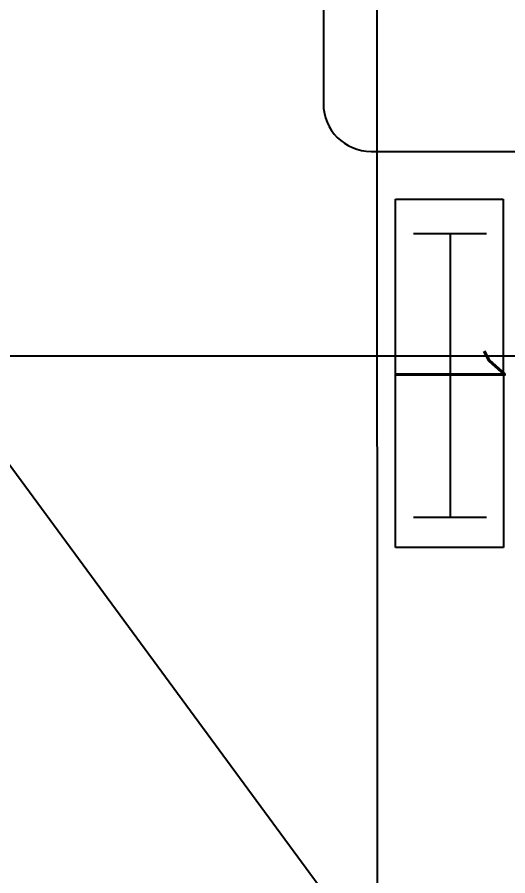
# Model space of a CAD drawing. Header units: inches. Extents: x 567429 to 582707, y 126347 to 133675.
# Drawn here: x 578204.3 to 578255.8, y 131431.3 to 131521.5 of the extents above; entities that cross this region are included whole.
import ezdxf

# ---------------------------------------------------------------- set-up
doc = ezdxf.new("R2010")
doc.units = ezdxf.units.IN
doc.header["$MEASUREMENT"] = 0
for name, color, linetype in [('BORD', 3, 'Continuous'), ('mobl', 11, 'Continuous'), ('SOCKET WIRE', 4, 'Continuous')]:
    doc.layers.add(name, color=color, linetype=linetype)
doc.styles.add('ROMANS', font='romans.shx')

# ---------------------------------------------------------------- blocks, each defined once
blk = doc.blocks.new('BOARD2')
at = {"layer": 'BORD'}
for p, q in [((65.214, -59.619), (65.214, -47.664)), ((65.214, -47.664), (103.789, -47.664)), ((103.789, -47.664), (103.789, -59.619)), ((69.039, -49.526), (69.039, -57.606)), ((100.463, -49.526), (100.463, -57.606)), ((103.789, -59.619), (65.214, -59.619))]:
    blk.add_line(p, q, dxfattribs=at)
at = {"layer": 'BORD', "color": 3}
blk.add_line((69.039, -53.54), (100.463, -53.54), dxfattribs=at)
at = {"layer": 'BORD', "color": 4}
blk.add_line((163.075, -61.626), (-163.075, -61.626), dxfattribs=at)
at = {"layer": 'BORD', "color": 2, "style": 'ROMANS'}
blk.add_text('1', height=12.058, dxfattribs=at).set_placement((78.963, -59.556))

msp = doc.modelspace()

# ---------------------------------------------------------------- linework, layer by layer
at = {"layer": 'mobl', "color": 15}
for p, q in [((578236.486, 131552.375), (578236.486, 131512.375)), ((578241.486, 131507.375), (578281.486, 131507.375)), ((578297.486, 131485.875), (578097.486, 131485.875))]:
    msp.add_line(p, q, dxfattribs=at)
msp.add_arc((578241.486, 131512.375), 5, 180, 270, dxfattribs=at)
at = {"layer": 'SOCKET WIRE'}
msp.add_line((577976.853, 131782.605), (578236.823, 131429.238), dxfattribs=at)

# ---------------------------------------------------------------- block references
at = {"layer": 'BORD', "ltscale": 5, "xscale": 0.947301618010808, "yscale": 0.947301618010808, "zscale": 0.947301618010808, "rotation": 270.0091431634974}
msp.add_blockref('BOARD2', (578300.511, 131564.135), dxfattribs=at)

doc.saveas('drawing.dxf')
